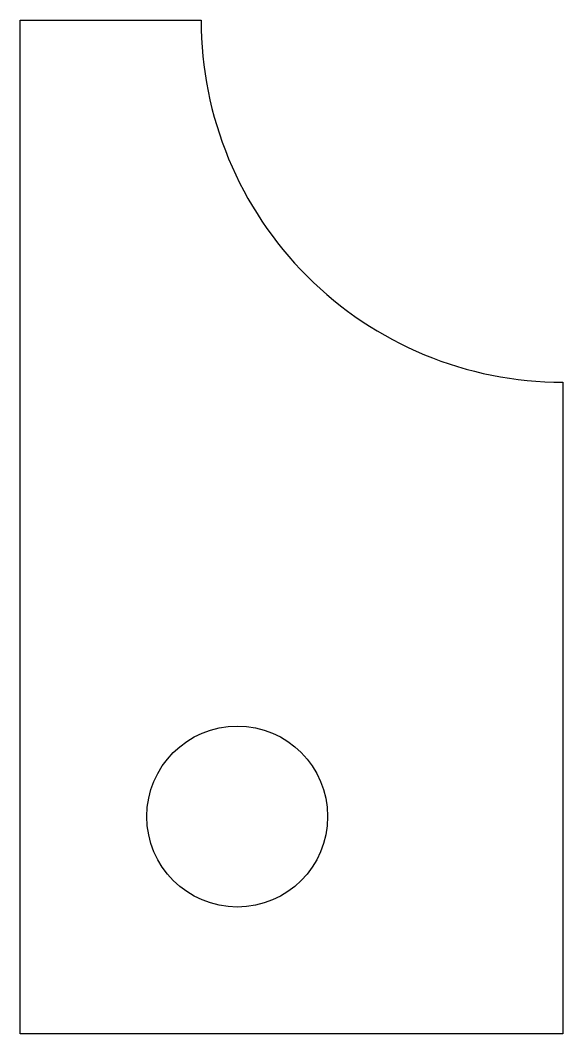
# Model space of a CAD drawing. Header units: millimetres. Extents: x 200 to 350, y 0 to 280.
import ezdxf

# ---------------------------------------------------------------- set-up
doc = ezdxf.new("R2010")
doc.units = ezdxf.units.MM
doc.layers.get('0').update_dxf_attribs({"linetype": 'CONTINUOUS'})
doc.layers.add('MODELSKETCH_VISIBLE', color=7, linetype='CONTINUOUS')

msp = doc.modelspace()

# ---------------------------------------------------------------- linework, layer by layer
msp.add_lwpolyline([(350, 0), (200, 0), (200, 280), (250, 280, 0.414214), (350, 180)], format="xyb", close=True)
at = {"layer": 'MODELSKETCH_VISIBLE'}
msp.add_circle((260, 60), 25, dxfattribs=at)

doc.saveas('drawing.dxf')
